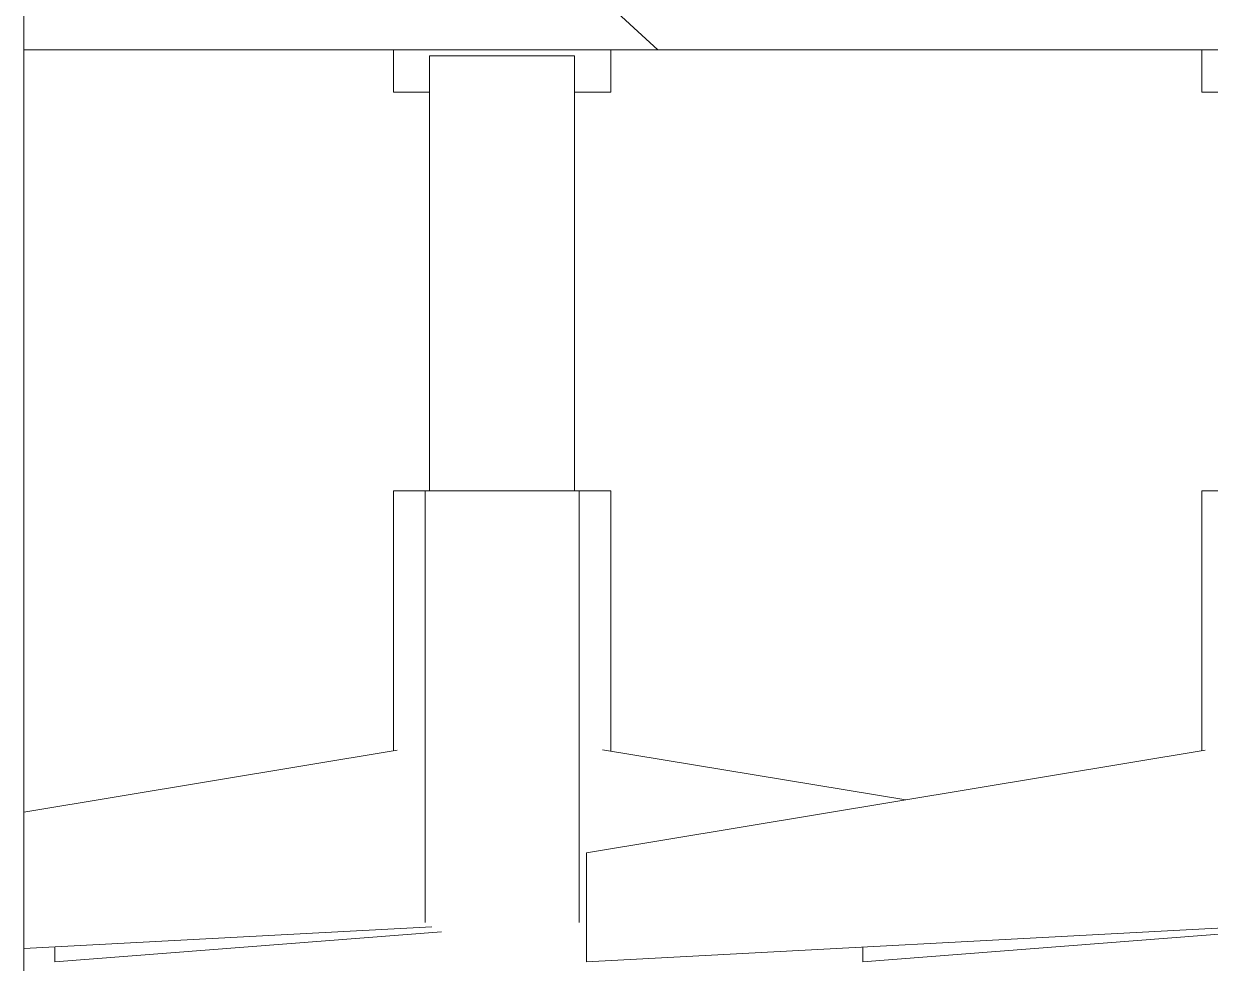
# Model space of a CAD drawing. Extents: x 65572 to 72871, y 30718 to 33858.
# Drawn here: x 65976.2 to 65995.98, y 33420.13 to 33435.8 of the extents above; entities that cross this region are included whole.
import ezdxf

# ---------------------------------------------------------------- set-up
doc = ezdxf.new("R2010")
doc.units = 0
doc.header["$LTSCALE"] = 0.5
doc.header["$MEASUREMENT"] = 0
doc.layers.get('0').update_dxf_attribs({"color": 20, "linetype": 'CONTINUOUS'})
doc.layers.add('Layout', color=154, linetype='CONTINUOUS', lineweight=5)

# ---------------------------------------------------------------- blocks, each defined once
blk = doc.blocks.new('12fstg01')
at = {"color": 0, "linetype": 'ByBlock'}
for p, q in [((-0.22862, 0.39469), (-0.25408, 0.41812)), ((0.22862, 0.39469), (-0.22862, 0.39469)), ((-0.03806, 0.37983), (-0.03806, 0.39469)), ((-0.02546, 0.37983), (-0.03806, 0.37983)), ((-0.03806, 0.24015), (0.03806, 0.24015)), ((-0.03806, 0.149), (-0.03806, 0.24015)), ((-0.25367, 0.1132), (-0.03681, 0.14918)), ((-0.25367, 0.0751), (-0.25367, 0.1132)), ((-0.02463, 0.08728), (-0.25367, 0.0751)), ((-0.02131, 0.08562), (-0.1568, 0.0751)), ((-0.1568, 0.0751), (-0.1568, 0.08017))]:
    blk.add_line(p, q, dxfattribs=at)

msp = doc.modelspace()

# ---------------------------------------------------------------- linework, layer by layer
at = {"layer": 'Layout', "linetype": 'ByBlock'}
for p, q in [((65976.197173, 33418.562349), (65976.197173, 33443.590031)), ((65995.054944, 33435.362566), (65976.197173, 33435.362566)), ((65982.364611, 33434.655718), (65982.364611, 33435.362566)), ((65985.986657, 33435.362566), (65985.986657, 33434.655718)), ((65982.963895, 33428.008715), (65982.963895, 33435.261588)), ((65982.963895, 33435.261588), (65985.380787, 33435.261588)), ((65985.380787, 33435.261588), (65985.380787, 33428.008715)), ((65982.963895, 33434.655718), (65982.364611, 33434.655718)), ((65985.986657, 33434.655718), (65985.380787, 33434.655718)), ((65982.364611, 33428.008715), (65985.986657, 33428.008715)), ((65982.364611, 33423.67104), (65982.364611, 33428.008715)), ((65982.891454, 33420.808526), (65982.891454, 33428.008715)), ((65985.459814, 33420.808526), (65985.459814, 33428.008715)), ((65985.986657, 33428.008715), (65985.986657, 33423.66665)), ((65976.197173, 33422.646672), (65982.423881, 33423.679821)), ((65985.848361, 33423.688601), (65990.905499, 33422.851617)), ((65983.003408, 33420.73389), (65976.197173, 33420.371987)), ((65983.161461, 33420.654863), (65976.714219, 33420.154362)), ((65976.714219, 33420.154362), (65976.714219, 33420.395832))]:
    msp.add_line(p, q, dxfattribs=at)

# ---------------------------------------------------------------- block references
at = {"layer": 'Layout', "linetype": 'ByBlock', "xscale": 47.58705652932135, "yscale": 47.58705652932135, "zscale": 47.58705652932135}
msp.add_blockref('12fstg01', (65997.648773, 33416.58061), dxfattribs=at)

doc.saveas('drawing.dxf')
